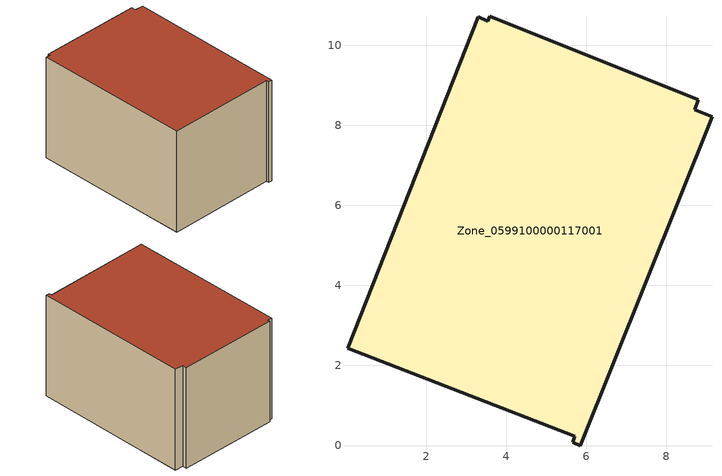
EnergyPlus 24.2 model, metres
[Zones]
Zone_0599100000117001
 floor ground (C_G): 3.59,10.72 8.8,8.64 8.71,8.39 9.14,8.21 5.85,0 5.66,0.08 5.71,0.23 0.03,2.43 3.3,10.71 3.54,10.6 z0
 wall outside (C_F): 3.54,10.6 3.3,10.71 0.03,2.43 5.71,0.23 5.66,0.08 5.85,0 9.14,8.21 8.71,8.39 8.8,8.64 3.59,10.72 3.54,10.6 z0:5.85
 roof outside (C_R): 8.8,8.64 3.59,10.72 3.54,10.6 3.3,10.71 0.03,2.43 5.71,0.23 5.66,0.08 5.85,0 9.14,8.21 8.71,8.39 z5.85
[BUILDING]
Pand.0599100000117001: North Axis=0; Terrain=City; Loads Convergence Tolerance Value=0.04; Temperature Convergence Tolerance Value=0.4; Solar Distribution=FullExterior; Maximum Number of Warmup Days=25; Minimum Number of Warmup Days=1
[Site:Location]
Rotterdam.The.Hague.AP_ZH_NLD Design_Conditions: Latitude=51.96; Longitude=4.45; Time Zone=1; Elevation=-4.5
[SITE:GROUNDTEMPERATURE:BUILDINGSURFACE]
18, 18, 18, 18, 18, 18, 18, 18, 18, 18, 18, 18
[MATERIAL] Thermal Absorptance=0.9; Solar Absorptance=0.7; Visible Absorptance=0.7
Name | Roughness | Thickness | Conductivity | Density | Specific Heat
G.TC.1975-1991 | MediumSmooth | 0.15 | 0.288461 | 540 | 1210
F.TC.1975-1991 | Rough | 0.3 | 0.230769 | 1920 | 840
R.TC.1975-1991 | MediumRough | 0.2 | 0.153846 | 1500 | 1000
[CONSTRUCTION]
C_G: G.TC.1975-1991
C_F: F.TC.1975-1991
C_R: R.TC.1975-1991
[ZONE]
Zone_0599100000117001: Type=1; Multiplier=1; Ceiling Height=Autocalculate; Volume=Autocalculate; Floor Area=autocalculate; Part of Total Floor Area=Yes
[ZONEINFILTRATION:DESIGNFLOWRATE]
Infil_Zone_0599100000117001: Zone or ZoneList or Space or SpaceList=Zone_0599100000117001; Schedule=AlwaysOn; Design Flow Rate Calculation Method=Flow/Area; Flow Rate per Floor Area=0.003; Constant Term Coefficient=1; Temperature Term Coefficient=0; Velocity Term Coefficient=0; Velocity Squared Term Coefficient=0
[HVACTEMPLATE:ZONE:IDEALLOADSAIRSYSTEM]
Zone_0599100000117001: Maximum Heating Supply Air Temperature=50; Minimum Cooling Supply Air Temperature=13; Maximum Heating Supply Air Humidity Ratio=0.0156; Minimum Cooling Supply Air Humidity Ratio=0.0077; Heating Limit=NoLimit; Cooling Limit=NoLimit; Dehumidification Control Type=ConstantSensibleHeatRatio; Cooling Sensible Heat Ratio=0.7; Dehumidification Setpoint=60; Humidification Control Type=None; Humidification Setpoint=30; Outdoor Air Method=None; Outdoor Air Flow Rate per Person=0.00944; Outdoor Air Flow Rate per Zone Floor Area=0; Outdoor Air Flow Rate per Zone=0; Demand Controlled Ventilation Type=None; Outdoor Air Economizer Type=NoEconomizer; Heat Recovery Type=None; Sensible Heat Recovery Effectiveness=0.7; Latent Heat Recovery Effectiveness=0.65
[ZONECONTROL:THERMOSTAT]
ThermostatControl_Zone_0599100000117001: Zone or ZoneList=Zone_0599100000117001; Control Type Schedule=DualSetpointControlType; Control 1=Thermostat_Zone_0599100000117001; Temperature Difference Between Cutout And Setpoint=0
[THERMOSTATSETPOINT:DUALSETPOINT]
Thermostat_Zone_0599100000117001: Heating Setpoint Temperature Schedule=HeatingSetpoint_Zone_0599100000117001; Cooling Setpoint Temperature Schedule=CoolingSetpoint_Zone_0599100000117001
[SCHEDULE:COMPACT]
HeatingSetpoint_Zone_0599100000117001: Through: 12/31, For: AllDays, Until: 24:00, 21
CoolingSetpoint_Zone_0599100000117001: Through: 12/31, For: AllDays, Until: 24:00, 24
DualSetpointControlType: Through: 12/31, For: AllDays, Until: 24:00, 4
AlwaysOn: Through: 12/31, For: AllDays, Until: 24:00, 1
